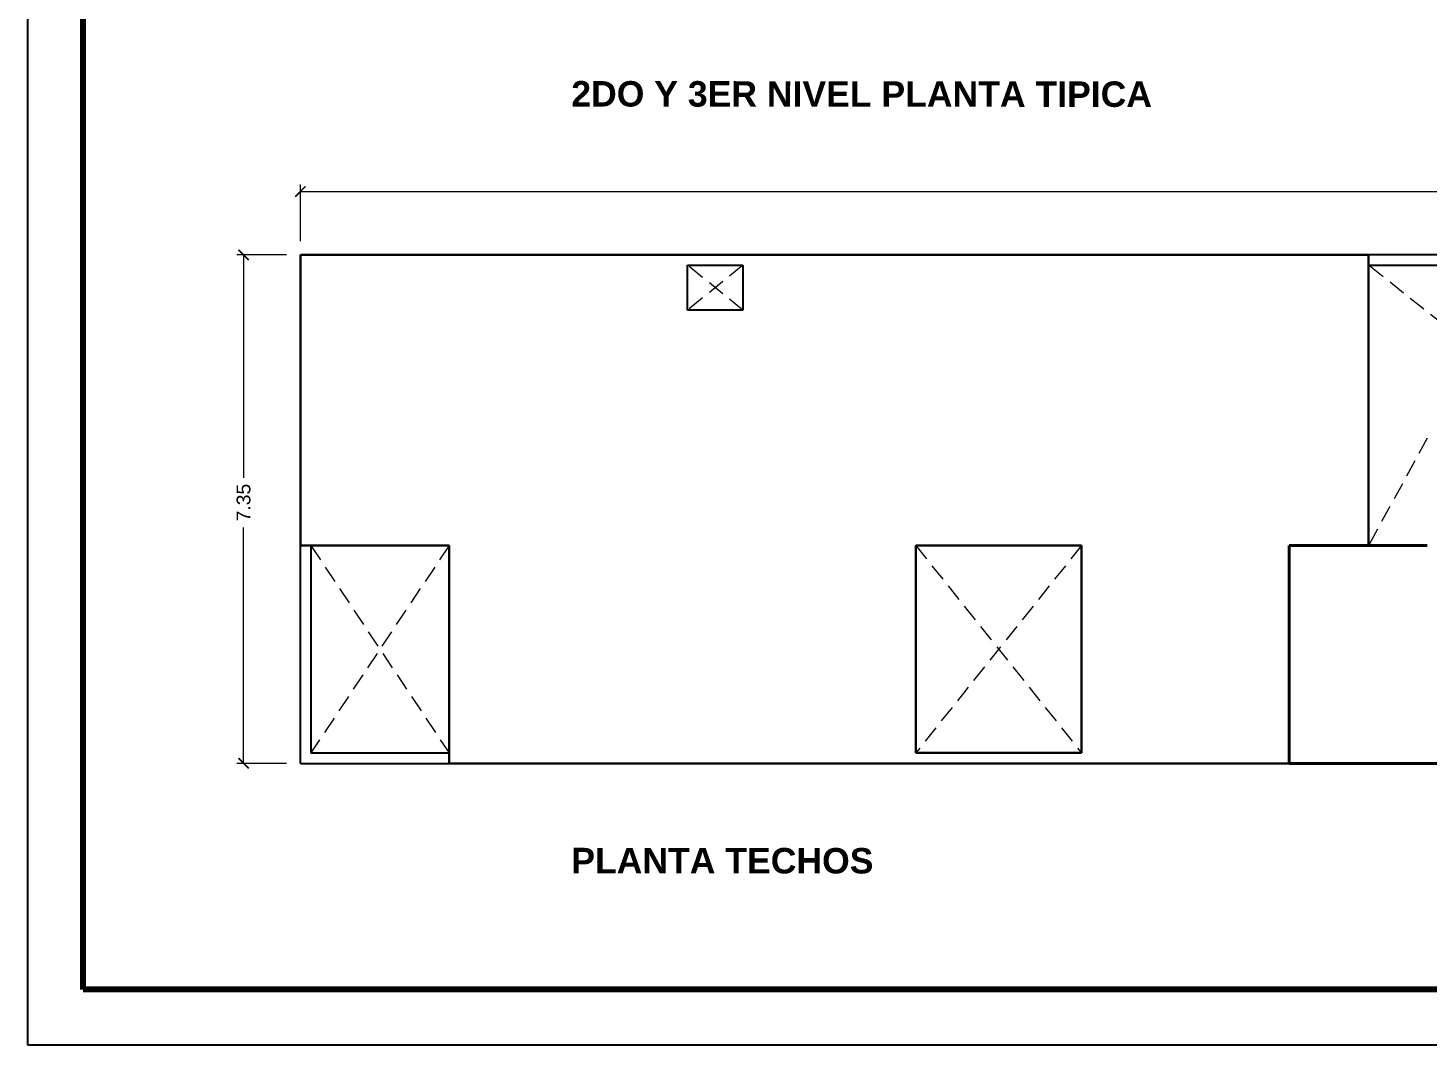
# Model space of a CAD drawing. Header units: millimetres. Extents: x 2999.9 to 3041.9, y 869.6 to 906.3.
# Drawn here: x 2999.88 to 3020.11, y 869.55 to 884.25 of the extents above; entities that cross this region are included whole.
import ezdxf

# ---------------------------------------------------------------- set-up
doc = ezdxf.new("R2010")
doc.units = ezdxf.units.MM
doc.linetypes.add('HIDDEN', pattern=[0.375, 0.25, -0.125])
doc.layers.add('01', color=8, linetype='Continuous', lineweight=9)
doc.layers.add('MEMBRETE', color=2, linetype='Continuous', lineweight=18)
doc.styles.add('ARIALNEG', font='arialbd.ttf')
doc.styles.add('COTAS', font='arial.ttf')

# ---------------------------------------------------------------- blocks, each defined once
blk = doc.blocks.new('_ArchTick')
at = {"color": 0, "linetype": 'ByBlock', "const_width": 0.15}
blk.add_lwpolyline([(-0.5, -0.5), (0.5, 0.5)], dxfattribs=at)

msp = doc.modelspace()

# ---------------------------------------------------------------- linework, layer by layer
for p, q in [((2999.878, 869.55), (2999.878, 906.313)), ((3009.419, 880.821), (3010.219, 880.821)), ((3009.419, 880.171), (3009.419, 880.821)), ((3010.219, 880.821), (3010.219, 880.171)), ((3010.219, 880.171), (3009.419, 880.171)), ((3005.969, 873.771), (3005.969, 876.771)), ((3041.874, 869.55), (2999.878, 869.55))]:
    msp.add_line(p, q)
at = {"lineweight": 80}
for p, q in [((3000.678, 870.35), (3000.678, 905.513)), ((3041.074, 870.35), (3000.678, 870.35))]:
    msp.add_line(p, q, dxfattribs=at)
at = {"lineweight": 30}
for p, q in [((3003.819, 876.771), (3003.819, 880.971)), ((3003.819, 880.971), (3019.269, 880.971)), ((3019.269, 880.971), (3019.269, 876.771)), ((3005.969, 876.771), (3003.819, 876.771)), ((3005.969, 873.621), (3005.969, 876.771)), ((3012.719, 876.771), (3015.119, 876.771)), ((3015.119, 876.771), (3012.719, 876.771)), ((3012.719, 876.771), (3012.719, 873.771)), ((3015.119, 876.771), (3015.119, 873.771)), ((3018.119, 873.621), (3018.119, 876.771)), ((3015.119, 873.771), (3012.719, 873.771)), ((3012.719, 873.621), (3005.969, 873.621)), ((3012.719, 873.621), (3018.119, 873.621))]:
    msp.add_line(p, q, dxfattribs=at)
at = {"color": 252}
for p, q in [((3023.269, 880.971), (3019.269, 880.971)), ((3019.269, 880.971), (3019.269, 880.821)), ((3019.269, 880.821), (3023.269, 880.821)), ((3003.819, 873.621), (3003.819, 876.771)), ((3003.969, 876.771), (3003.969, 873.771)), ((3003.969, 873.771), (3005.969, 873.771)), ((3003.819, 873.621), (3005.969, 873.621))]:
    msp.add_line(p, q, dxfattribs=at)
at = {"color": 253, "linetype": 'HIDDEN', "lineweight": 0}
for p, q in [((3010.219, 880.821), (3009.419, 880.171)), ((3010.219, 880.171), (3009.419, 880.821)), ((3022.419, 878.321), (3019.269, 880.821)), ((3020.119, 878.321), (3019.269, 876.771)), ((3005.969, 876.771), (3003.969, 873.771)), ((3003.969, 876.771), (3005.969, 873.771)), ((3015.119, 876.771), (3012.719, 873.771)), ((3012.719, 876.771), (3015.119, 873.771))]:
    msp.add_line(p, q, dxfattribs=at)
at = {"lineweight": 40}
for p, q in [((3020.119, 876.771), (3018.119, 876.771)), ((3018.119, 876.771), (3018.119, 873.621)), ((3018.119, 873.621), (3022.419, 873.621))]:
    msp.add_line(p, q, dxfattribs=at)
at = {"layer": '01', "transparency": 16777216}
for p, q in [((3003.819, 881.171), (3003.819, 881.987)), ((3003.819, 881.887), (3020.559, 881.887)), ((3003.619, 880.971), (3002.897, 880.971)), ((3002.997, 880.971), (3002.997, 877.75)), ((3002.997, 873.621), (3002.997, 877.03)), ((3003.619, 873.621), (3002.897, 873.621))]:
    msp.add_line(p, q, dxfattribs=at)

# ---------------------------------------------------------------- block references
at = {"layer": '01', "transparency": 16777216, "xscale": 0.15, "yscale": 0.15, "zscale": 0.15}
for p, rotation in [((3003.819, 881.887), 180), ((3002.997, 880.971), 90), ((3002.997, 873.621), 270)]:
    msp.add_blockref('_ArchTick', p, dxfattribs=dict(at, rotation=rotation))

# ---------------------------------------------------------------- texts
at = {"layer": '01', "color": 11, "transparency": 16777216, "insert": (3002.997, 877.39), "char_height": 0.2, "attachment_point": 5, "rotation": 90, "style": 'COTAS'}
msp.add_mtext('\\A1;7.35', dxfattribs=at)
at = {"layer": 'MEMBRETE', "ltscale": 2.5, "style": 'ARIALNEG'}
for s, p in [('2DO Y 3ER NIVEL PLANTA TIPICA', (3007.737, 883.115)), ('PLANTA TECHOS', (3007.737, 872.032))]:
    msp.add_text(s, height=0.36812, rotation=359.9589, dxfattribs=at).set_placement(p)

doc.saveas('drawing.dxf')
